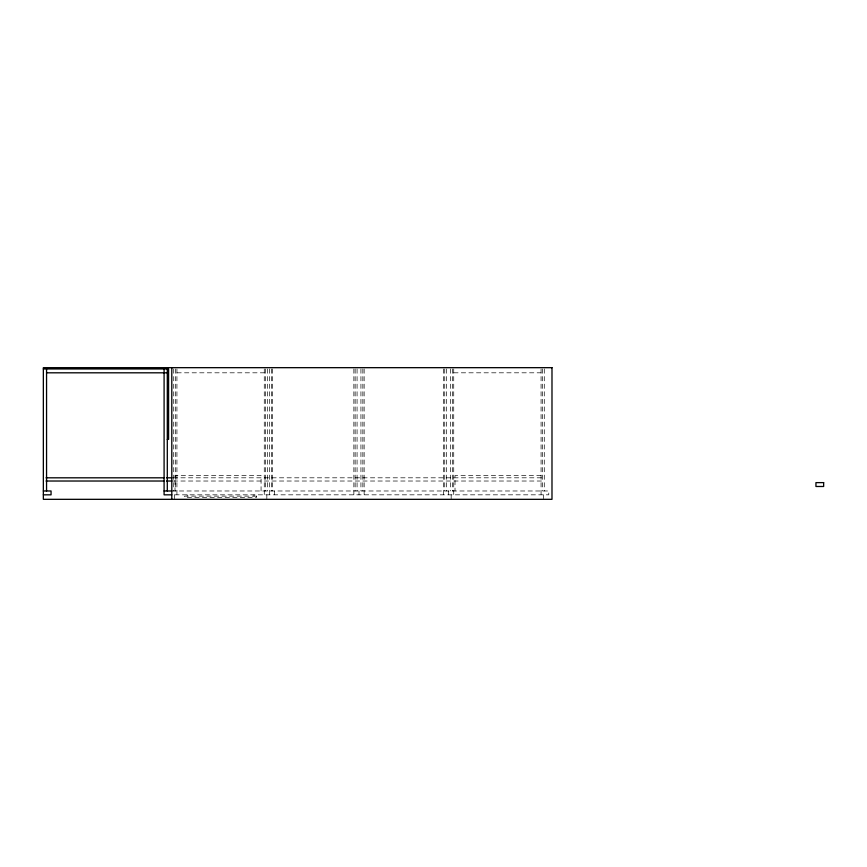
<?xml version="1.0" encoding="UTF-8"?>
<svg xmlns="http://www.w3.org/2000/svg" width="867" height="867" viewBox="0 0 867 867"><rect width="100%" height="100%" fill="white"/><g stroke="black" fill="none" stroke-linecap="round" stroke-linejoin="round"><path stroke-width="0.65" stroke-dasharray="4.33 3.25" d="M176.933 372.81L264.272 372.81M453.734 372.81L541.073 372.81M541.073 475.56L455.012 475.56L455.012 490.982M173.324 477.815L544.281 477.815M173.324 481.022L544.281 481.022M171.796 490.982L548.778 490.982L548.778 494.829L171.796 494.829M544.281 368.952L544.281 490.982M543.642 494.829L543.642 498.688M542.352 368.952L542.352 490.982M541.073 368.952L541.073 494.829M453.734 368.952L453.734 494.829M452.444 368.952L452.444 490.982M451.165 494.829L451.165 498.688M450.515 368.952L450.515 490.982M448.597 490.982L448.597 494.829M446.668 368.952L446.668 490.982M444.738 368.952L444.738 490.982M443.46 368.952L443.46 494.829M364.14 368.952L364.14 494.829M362.85 368.952L362.85 490.982M360.932 368.952L360.932 490.982M359.003 490.982L359.003 494.829M357.074 368.952L357.074 490.982M355.145 368.952L355.145 490.982M353.866 368.952L353.866 494.829M274.546 490.982L274.546 494.829M272.628 368.952L272.628 490.982M271.338 368.952L271.338 490.982M269.409 368.952L269.409 494.829M267.48 368.952L267.48 490.982M266.841 494.829L266.841 498.688M265.562 368.952L265.562 490.982M264.272 368.952L264.272 494.829M261.065 490.982L261.065 475.56L175.004 475.56L175.004 490.982M253.998 494.829L253.998 496.119M187.207 494.829L187.207 496.119M176.933 368.952L176.933 494.829M175.643 368.952L175.643 490.982M174.365 494.829L174.365 498.688M173.725 368.952L173.725 490.982M256.567 496.119L184.638 496.119L184.638 497.409L256.567 497.409L256.567 496.119"/><path stroke-width="1.3" d="M43.35 368.952L168.588 368.952L168.588 439.363L167.298 439.363M46.558 372.81L167.298 372.81M46.059 477.815L163.841 477.815M166.551 477.815L171.969 477.815M46.059 481.022L163.841 481.022M166.551 481.022L171.969 481.022M43.35 490.982L51.055 490.982L51.055 494.829L43.35 494.829M164.091 490.982L171.796 490.982M171.796 494.829L164.091 494.829L164.091 368.952M171.796 367.673L171.796 499.327M167.298 368.952L167.298 490.982M46.558 368.952L46.558 490.982M551.986 367.673L43.35 367.673L43.35 499.327L551.986 499.327L551.986 367.673M823.65 482.626L815.945 482.626L815.945 486.485L823.65 486.485L823.65 482.626"/></g></svg>
